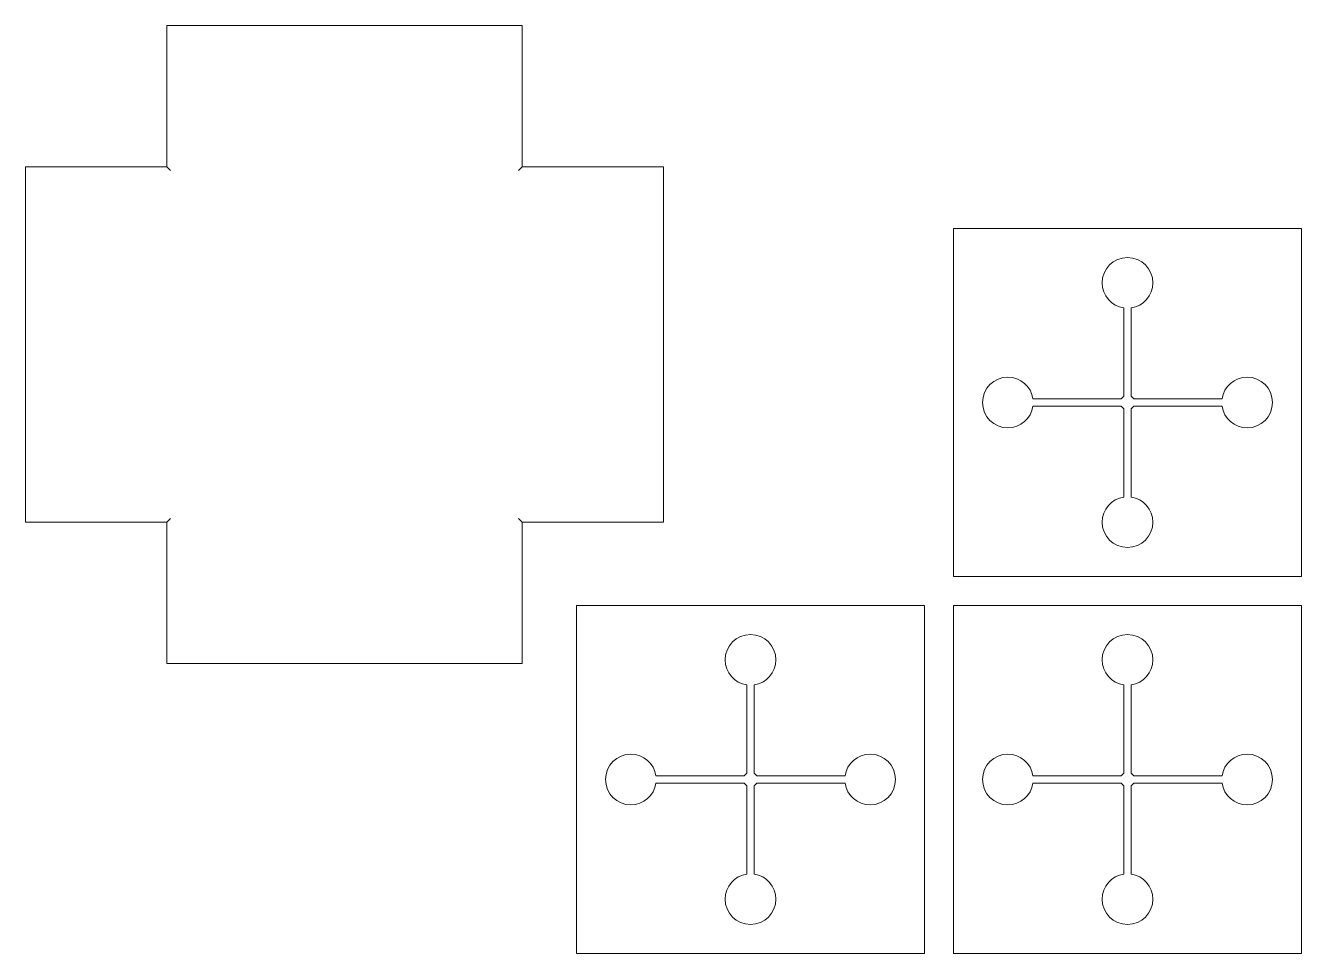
# Model space of a CAD drawing. Header units: inches. Extents: x 0.5 to 11.5, y -8.5 to -0.5.
import ezdxf

# ---------------------------------------------------------------- set-up
doc = ezdxf.new("R2010")
doc.units = ezdxf.units.IN
doc.header["$MEASUREMENT"] = 0
doc.layers.add('Layer 1', color=7, linetype='Continuous')

# ---------------------------------------------------------------- blocks, each defined once
blk = doc.blocks.new('block 2')
at = {"layer": 'Layer 1', "color": 179, "lineweight": 18, "true_color": 0x231f20}
for points in [[(1.75, -1.75), (1.719, -1.719), (1.719, -0.5), (4.781, -0.5), (4.781, -1.719), (4.75, -1.75)], [(1.75, -4.75), (1.719, -4.781), (0.5, -4.781), (0.5, -1.719), (1.719, -1.719), (1.75, -1.75)], [(4.75, -1.75), (4.781, -1.719), (6, -1.719), (6, -4.781), (4.781, -4.781), (4.75, -4.75)], [(4.75, -4.75), (4.781, -4.781), (4.781, -6), (1.719, -6), (1.719, -4.781), (1.75, -4.75)]]:
    blk.add_lwpolyline(points, dxfattribs=at)
blk = doc.blocks.new('block 3')
at = {"layer": 'Layer 1', "color": 7, "lineweight": 18, "true_color": 0xffffff}
blk.add_lwpolyline([(11.5, -5.25), (8.5, -5.25), (8.5, -2.25), (11.5, -2.25), (11.5, -5.25)], dxfattribs=at)
blk.add_open_spline([(11.031, -3.531), (10.921, -3.531), (10.83, -3.613), (10.815, -3.719), (10.815, -3.719), (10.054, -3.719), (10.054, -3.719), (10.048, -3.709), (10.041, -3.702), (10.031, -3.696), (10.031, -3.696), (10.031, -2.935), (10.031, -2.935), (10.137, -2.92), (10.219, -2.829), (10.219, -2.719), (10.219, -2.598), (10.121, -2.5), (10, -2.5), (9.879, -2.5), (9.781, -2.598), (9.781, -2.719), (9.781, -2.829), (9.863, -2.92), (9.969, -2.935), (9.969, -2.935), (9.969, -3.696), (9.969, -3.696), (9.959, -3.702), (9.952, -3.709), (9.946, -3.719), (9.946, -3.719), (9.185, -3.719), (9.185, -3.719), (9.17, -3.613), (9.079, -3.531), (8.969, -3.531), (8.848, -3.531), (8.75, -3.629), (8.75, -3.75), (8.75, -3.871), (8.848, -3.969), (8.969, -3.969), (9.079, -3.969), (9.17, -3.887), (9.185, -3.781), (9.185, -3.781), (9.946, -3.781), (9.946, -3.781), (9.952, -3.791), (9.959, -3.798), (9.969, -3.804), (9.969, -3.804), (9.969, -4.565), (9.969, -4.565), (9.863, -4.58), (9.781, -4.671), (9.781, -4.781), (9.781, -4.902), (9.879, -5), (10, -5), (10.121, -5), (10.219, -4.902), (10.219, -4.781), (10.219, -4.671), (10.137, -4.58), (10.031, -4.565), (10.031, -4.565), (10.031, -3.804), (10.031, -3.804), (10.041, -3.798), (10.048, -3.791), (10.054, -3.781), (10.054, -3.781), (10.815, -3.781), (10.815, -3.781), (10.83, -3.887), (10.921, -3.969), (11.031, -3.969), (11.152, -3.969), (11.25, -3.871), (11.25, -3.75), (11.25, -3.629), (11.152, -3.531), (11.031, -3.531)], degree=3, knots=[0, 0, 0, 0, 1, 1, 1, 2, 2, 2, 3, 3, 3, 4, 4, 4, 5, 5, 5, 6, 6, 6, 7, 7, 7, 8, 8, 8, 9, 9, 9, 10, 10, 10, 11, 11, 11, 12, 12, 12, 13, 13, 13, 14, 14, 14, 15, 15, 15, 16, 16, 16, 17, 17, 17, 18, 18, 18, 19, 19, 19, 20, 20, 20, 21, 21, 21, 22, 22, 22, 23, 23, 23, 24, 24, 24, 25, 25, 25, 26, 26, 26, 27, 27, 27, 28, 28, 28, 28], dxfattribs=at)
blk = doc.blocks.new('block 4')
at = {"layer": 'Layer 1', "color": 7, "lineweight": 18, "true_color": 0xffffff}
blk.add_lwpolyline([(8.25, -8.5), (5.25, -8.5), (5.25, -5.5), (8.25, -5.5), (8.25, -8.5)], dxfattribs=at)
blk.add_open_spline([(7.781, -6.781), (7.671, -6.781), (7.58, -6.863), (7.565, -6.969), (7.565, -6.969), (6.804, -6.969), (6.804, -6.969), (6.798, -6.959), (6.791, -6.952), (6.781, -6.946), (6.781, -6.946), (6.781, -6.185), (6.781, -6.185), (6.887, -6.17), (6.969, -6.079), (6.969, -5.969), (6.969, -5.848), (6.871, -5.75), (6.75, -5.75), (6.629, -5.75), (6.531, -5.848), (6.531, -5.969), (6.531, -6.079), (6.613, -6.17), (6.719, -6.185), (6.719, -6.185), (6.719, -6.946), (6.719, -6.946), (6.709, -6.952), (6.702, -6.959), (6.696, -6.969), (6.696, -6.969), (5.935, -6.969), (5.935, -6.969), (5.92, -6.863), (5.829, -6.781), (5.719, -6.781), (5.598, -6.781), (5.5, -6.879), (5.5, -7), (5.5, -7.121), (5.598, -7.219), (5.719, -7.219), (5.829, -7.219), (5.92, -7.137), (5.935, -7.031), (5.935, -7.031), (6.696, -7.031), (6.696, -7.031), (6.702, -7.041), (6.709, -7.048), (6.719, -7.054), (6.719, -7.054), (6.719, -7.815), (6.719, -7.815), (6.613, -7.83), (6.531, -7.921), (6.531, -8.031), (6.531, -8.152), (6.629, -8.25), (6.75, -8.25), (6.871, -8.25), (6.969, -8.152), (6.969, -8.031), (6.969, -7.921), (6.887, -7.83), (6.781, -7.815), (6.781, -7.815), (6.781, -7.054), (6.781, -7.054), (6.791, -7.048), (6.798, -7.041), (6.804, -7.031), (6.804, -7.031), (7.565, -7.031), (7.565, -7.031), (7.58, -7.137), (7.671, -7.219), (7.781, -7.219), (7.902, -7.219), (8, -7.121), (8, -7), (8, -6.879), (7.902, -6.781), (7.781, -6.781)], degree=3, knots=[0, 0, 0, 0, 1, 1, 1, 2, 2, 2, 3, 3, 3, 4, 4, 4, 5, 5, 5, 6, 6, 6, 7, 7, 7, 8, 8, 8, 9, 9, 9, 10, 10, 10, 11, 11, 11, 12, 12, 12, 13, 13, 13, 14, 14, 14, 15, 15, 15, 16, 16, 16, 17, 17, 17, 18, 18, 18, 19, 19, 19, 20, 20, 20, 21, 21, 21, 22, 22, 22, 23, 23, 23, 24, 24, 24, 25, 25, 25, 26, 26, 26, 27, 27, 27, 28, 28, 28, 28], dxfattribs=at)
blk = doc.blocks.new('block 5')
at = {"layer": 'Layer 1', "color": 7, "lineweight": 18, "true_color": 0xffffff}
blk.add_lwpolyline([(11.5, -8.5), (8.5, -8.5), (8.5, -5.5), (11.5, -5.5), (11.5, -8.5)], dxfattribs=at)
blk.add_open_spline([(11.031, -6.781), (10.921, -6.781), (10.83, -6.863), (10.815, -6.969), (10.815, -6.969), (10.054, -6.969), (10.054, -6.969), (10.048, -6.959), (10.041, -6.952), (10.031, -6.946), (10.031, -6.946), (10.031, -6.185), (10.031, -6.185), (10.137, -6.17), (10.219, -6.079), (10.219, -5.969), (10.219, -5.848), (10.121, -5.75), (10, -5.75), (9.879, -5.75), (9.781, -5.848), (9.781, -5.969), (9.781, -6.079), (9.863, -6.17), (9.969, -6.185), (9.969, -6.185), (9.969, -6.946), (9.969, -6.946), (9.959, -6.952), (9.952, -6.959), (9.946, -6.969), (9.946, -6.969), (9.185, -6.969), (9.185, -6.969), (9.17, -6.863), (9.079, -6.781), (8.969, -6.781), (8.848, -6.781), (8.75, -6.879), (8.75, -7), (8.75, -7.121), (8.848, -7.219), (8.969, -7.219), (9.079, -7.219), (9.17, -7.137), (9.185, -7.031), (9.185, -7.031), (9.946, -7.031), (9.946, -7.031), (9.952, -7.041), (9.959, -7.048), (9.969, -7.054), (9.969, -7.054), (9.969, -7.815), (9.969, -7.815), (9.863, -7.83), (9.781, -7.921), (9.781, -8.031), (9.781, -8.152), (9.879, -8.25), (10, -8.25), (10.121, -8.25), (10.219, -8.152), (10.219, -8.031), (10.219, -7.921), (10.137, -7.83), (10.031, -7.815), (10.031, -7.815), (10.031, -7.054), (10.031, -7.054), (10.041, -7.048), (10.048, -7.041), (10.054, -7.031), (10.054, -7.031), (10.815, -7.031), (10.815, -7.031), (10.83, -7.137), (10.921, -7.219), (11.031, -7.219), (11.152, -7.219), (11.25, -7.121), (11.25, -7), (11.25, -6.879), (11.152, -6.781), (11.031, -6.781)], degree=3, knots=[0, 0, 0, 0, 1, 1, 1, 2, 2, 2, 3, 3, 3, 4, 4, 4, 5, 5, 5, 6, 6, 6, 7, 7, 7, 8, 8, 8, 9, 9, 9, 10, 10, 10, 11, 11, 11, 12, 12, 12, 13, 13, 13, 14, 14, 14, 15, 15, 15, 16, 16, 16, 17, 17, 17, 18, 18, 18, 19, 19, 19, 20, 20, 20, 21, 21, 21, 22, 22, 22, 23, 23, 23, 24, 24, 24, 25, 25, 25, 26, 26, 26, 27, 27, 27, 28, 28, 28, 28], dxfattribs=at)

msp = doc.modelspace()

# ---------------------------------------------------------------- block references
at = {"layer": 'Layer 1'}
for name in ['block 2', 'block 3', 'block 4', 'block 5']:
    msp.add_blockref(name, (0, 0), dxfattribs=at)

doc.saveas('drawing.dxf')
